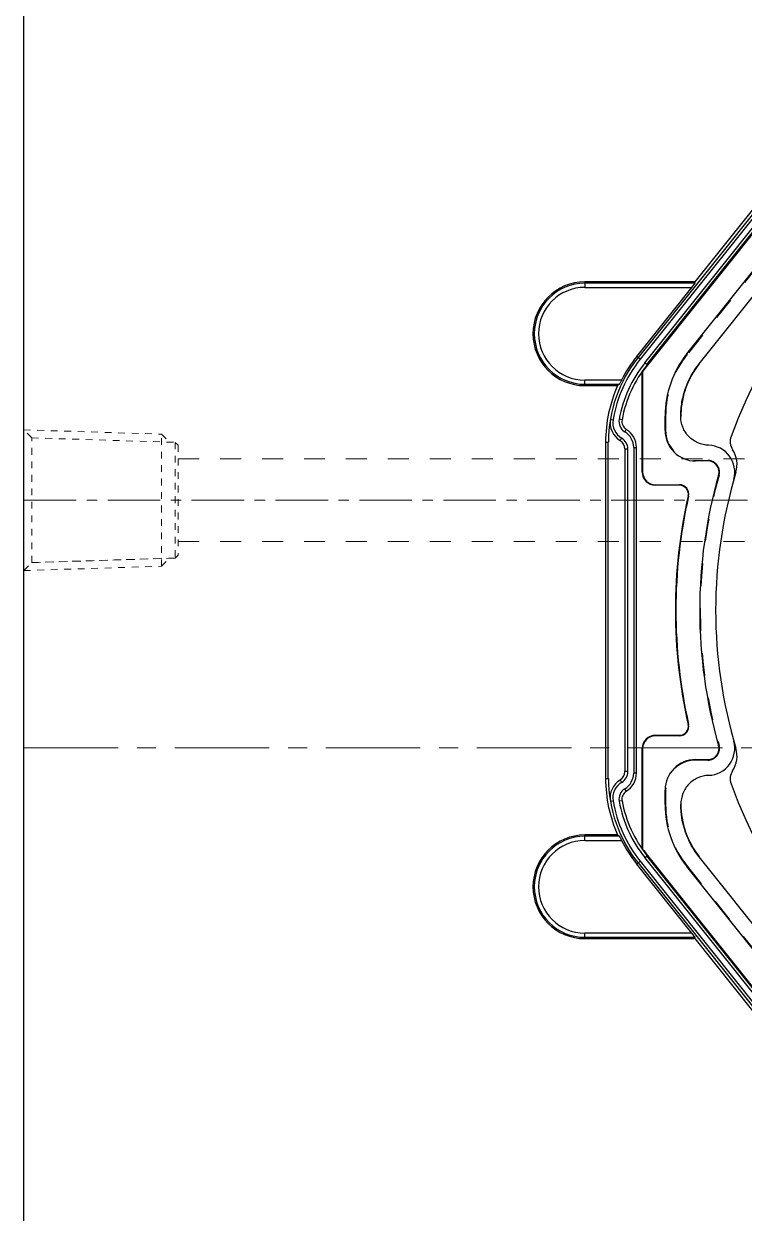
# Model space of a CAD drawing. Header units: millimetres. Extents: x -1495 to -116, y -3881 to 1305.
# Drawn here: x -735.7 to -683.4, y -1649.5 to -1563.1 of the extents above; entities that cross this region are included whole.
import ezdxf

# ---------------------------------------------------------------- set-up
doc = ezdxf.new("R2010")
doc.units = ezdxf.units.MM
doc.header["$LTSCALE"] = 16.335
doc.linetypes.add('CENTER', pattern=[0.6, 0.375, -0.075, 0.075, -0.075])
doc.linetypes.add('HIDDEN', pattern=[0.2, 0.1, -0.1])
doc.layers.get('0').update_dxf_attribs({"linetype": 'CONTINUOUS'})
doc.layers.add('center', color=1, linetype='CENTER', lineweight=9)
doc.layers.add('cool', color=153, linetype='HIDDEN', lineweight=9)
doc.layers.add('DEFAULT_2', color=8, linetype='HIDDEN')

# ---------------------------------------------------------------- blocks, each defined once
blk = doc.blocks.new('cool_jt_f11')
at = {"layer": 'cool', "ltscale": 0.3}
for p, q in [((0, 5.114), (0.581, 4.533)), ((0, 5.114), (10, 4.802)), ((0.581, 4.533), (0.581, -4.533)), ((11, 4.207), (0.581, 4.533)), ((0.581, 4.533), (11, 4.207)), ((10, 4.802), (10.581, 4.221)), ((10, 4.802), (10, -4.802)), ((11.207, 4), (11, 4.207)), ((11, -4.207), (11, 4.207)), ((11.207, -4), (11.207, 4)), ((0.581, -4.533), (11, -4.207)), ((10, -4.802), (10.581, -4.22)), ((11, -4.207), (11.207, -4)), ((0.581, -4.533), (0, -5.114)), ((0, -5.114), (10, -4.802))]:
    blk.add_line(p, q, dxfattribs=at)

msp = doc.modelspace()

# ---------------------------------------------------------------- linework, layer by layer
at = {"color": 7, "linetype": 'Continuous'}
for p, q in [((-735.744, -1684.694), (-735.744, -1546.694)), ((-676.288, -1568.723), (-691.127, -1587.325)), ((-676.131, -1568.849), (-690.97, -1587.45)), ((-690.637, -1587.716), (-675.798, -1569.115)), ((-676.449, -1568.595), (-687.004, -1581.825)), ((-690.48, -1587.841), (-675.641, -1569.24)), ((-675.602, -1569.271), (-690.441, -1587.872)), ((-687.581, -1587.061), (-674.25, -1570.35)), ((-686.687, -1587.774), (-673.356, -1571.063)), ((-694.989, -1581.825), (-694.989, -1582.224)), ((-687.004, -1581.825), (-694.989, -1581.825)), ((-686.982, -1581.922), (-694.989, -1581.922)), ((-686.982, -1581.922), (-687.004, -1581.825)), ((-694.989, -1582.224), (-687.214, -1582.224)), ((-691.223, -1587.248), (-687.214, -1582.224)), ((-690.97, -1587.45), (-691.223, -1587.248)), ((-687.553, -1587.083), (-687.581, -1587.061)), ((-690.441, -1587.872), (-690.637, -1587.716)), ((-686.682, -1587.778), (-686.687, -1587.774)), ((-694.989, -1589.363), (-694.989, -1588.964)), ((-692.324, -1588.964), (-694.989, -1588.964)), ((-690.825, -1595.644), (-690.825, -1588.329)), ((-690.825, -1588.329), (-690.79, -1588.34)), ((-690.79, -1588.34), (-690.79, -1595.644)), ((-694.989, -1589.266), (-692.477, -1589.266)), ((-694.989, -1589.363), (-692.607, -1589.363)), ((-689.16, -1592.629), (-689.16, -1591.574)), ((-689.16, -1591.574), (-689.125, -1591.574)), ((-688.01, -1591.65), (-688.017, -1591.65)), ((-693.152, -1591.806), (-692.938, -1591.843)), ((-692.301, -1591.847), (-692.499, -1591.811)), ((-692.427, -1593.37), (-692.316, -1593.183)), ((-691.978, -1592.534), (-692.089, -1592.718)), ((-689.125, -1592.629), (-689.16, -1592.629)), ((-684.366, -1593.073), (-684.373, -1593.07)), ((-693.482, -1593.463), (-693.482, -1617.924)), ((-693.482, -1593.463), (-693.293, -1593.463)), ((-693.293, -1617.924), (-693.293, -1593.463)), ((-692.087, -1593.966), (-692.087, -1617.422)), ((-692.07, -1593.966), (-691.869, -1593.966)), ((-691.869, -1617.422), (-691.869, -1593.966)), ((-691.442, -1593.863), (-691.442, -1617.525)), ((-691.442, -1593.863), (-691.241, -1593.863)), ((-691.241, -1617.525), (-691.241, -1593.863)), ((-685.998, -1593.696), (-685.997, -1593.689)), ((-684.254, -1594.016), (-684.26, -1594.02)), ((-686.949, -1594.84), (-686.949, -1594.805)), ((-686.048, -1594.84), (-686.949, -1594.84)), ((-686.048, -1594.805), (-686.048, -1594.84)), ((-690.79, -1595.644), (-690.825, -1595.644)), ((-685.275, -1595.864), (-685.241, -1595.874)), ((-684.018, -1595.665), (-684.011, -1595.667)), ((-689.864, -1596.605), (-689.864, -1596.57)), ((-689.864, -1596.57), (-688.117, -1596.57)), ((-688.117, -1596.605), (-689.864, -1596.605)), ((-688.117, -1596.57), (-688.117, -1596.605)), ((-684.175, -1596.176), (-684.169, -1596.178)), ((-687.487, -1597.394), (-687.453, -1597.402)), ((-687.487, -1613.993), (-687.453, -1613.986)), ((-689.864, -1614.817), (-689.864, -1614.782)), ((-689.864, -1614.782), (-688.117, -1614.782)), ((-688.117, -1614.817), (-689.864, -1614.817)), ((-688.117, -1614.782), (-688.117, -1614.817)), ((-690.825, -1623.059), (-690.825, -1615.744)), ((-690.825, -1615.744), (-690.79, -1615.744)), ((-690.79, -1615.744), (-690.79, -1623.048)), ((-685.241, -1615.514), (-685.275, -1615.524)), ((-684.169, -1615.21), (-684.175, -1615.212)), ((-684.011, -1615.721), (-684.018, -1615.723)), ((-686.949, -1616.583), (-686.949, -1616.548)), ((-686.949, -1616.548), (-686.048, -1616.548)), ((-686.048, -1616.548), (-686.048, -1616.583)), ((-691.869, -1617.422), (-692.07, -1617.422)), ((-691.241, -1617.525), (-691.442, -1617.525)), ((-684.26, -1617.368), (-684.254, -1617.371)), ((-693.482, -1617.924), (-693.293, -1617.924)), ((-692.427, -1618.017), (-692.316, -1618.205)), ((-685.997, -1617.699), (-685.998, -1617.692)), ((-684.373, -1618.318), (-684.366, -1618.315)), ((-691.986, -1618.842), (-692.089, -1618.67)), ((-689.16, -1619.814), (-689.16, -1618.759)), ((-689.16, -1618.759), (-689.125, -1618.759)), ((-693.152, -1619.581), (-692.938, -1619.545)), ((-692.301, -1619.54), (-692.499, -1619.576)), ((-689.125, -1619.814), (-689.16, -1619.814)), ((-688.01, -1619.814), (-688.017, -1619.814)), ((-694.989, -1622.424), (-694.989, -1622.025)), ((-692.607, -1622.025), (-694.989, -1622.025)), ((-692.477, -1622.122), (-694.989, -1622.122)), ((-694.989, -1622.424), (-692.324, -1622.424)), ((-690.825, -1623.059), (-690.79, -1623.048)), ((-690.637, -1623.672), (-690.441, -1623.516)), ((-675.641, -1642.148), (-690.48, -1623.547)), ((-690.441, -1623.516), (-675.602, -1642.117)), ((-673.356, -1640.325), (-686.688, -1623.613)), ((-686.687, -1623.614), (-686.682, -1623.609)), ((-691.223, -1624.139), (-690.97, -1623.938)), ((-687.214, -1629.164), (-691.223, -1624.139)), ((-691.127, -1624.063), (-676.288, -1642.664)), ((-690.97, -1623.938), (-676.131, -1642.539)), ((-675.798, -1642.273), (-690.637, -1623.672)), ((-687.581, -1624.327), (-687.553, -1624.305)), ((-674.25, -1641.038), (-687.581, -1624.327)), ((-694.989, -1629.563), (-694.989, -1629.164)), ((-687.214, -1629.164), (-694.989, -1629.164)), ((-694.989, -1629.466), (-686.982, -1629.466)), ((-694.989, -1629.563), (-687.004, -1629.563)), ((-687.004, -1629.563), (-686.982, -1629.466)), ((-687.004, -1629.563), (-676.449, -1642.793))]:
    msp.add_line(p, q, dxfattribs=at)
for centre, radius, start, end in [((-649.764, -1605.694), 36.832, 90, 159.9604), ((-694.989, -1585.594), 3.769, 90, 270), ((-694.989, -1585.594), 3.672, 90, 270), ((-694.989, -1585.594), 3.37, 90, 270), ((-683.432, -1593.463), 9.844, 141.41979, 180), ((-683.432, -1593.463), 9.966, 141.41979, 153.16265), ((-681.924, -1591.574), 7.236, 141.41979, 180), ((-683.432, -1593.463), 9.643, 141.41979, 170.3261), ((-683.432, -1593.463), 9.217, 141.41979, 169.67401), ((-683.432, -1593.463), 9.002, 141.41979, 169.67401), ((-683.432, -1593.463), 8.966, 141.41979, 145.15145), ((-683.432, -1593.463), 10.05, 155.91803, 180), ((-691.655, -1592.062), 1.502, 170.3261, 239.45645), ((-691.655, -1592.062), 1.302, 170.3261, 239.45645), ((-691.638, -1591.968), 0.875, 169.67401, 238.95915), ((-691.638, -1591.968), 0.66, 169.67401, 238.95915), ((-692.778, -1593.966), 0.692, 0, 59.45645), ((-692.778, -1593.966), 0.909, 0, 59.45645), ((-692.778, -1593.863), 1.336, 0, 58.95915), ((-692.778, -1593.863), 1.537, 0, 58.95915), ((-686.949, -1592.629), 2.211, 180, 270), ((-683.376, -1593.434), 1.054, 159.9604, 213.55196), ((-686.048, -1595.643), 1.947, 344.09704, 88.52389), ((-685.889, -1595.1), 1.954, 343.21427, 33.55196), ((-686.048, -1595.644), 0.804, 344.12364, 90), ((-689.864, -1595.644), 0.962, 180, 270), ((-689.864, -1595.644), 0.926, 180, 270), ((-650.769, -1605.694), 35.879, 164.09865, 195.9008), ((-650.769, -1605.694), 34.721, 163.21427, 196.78573), ((-688.117, -1597.252), 0.682, 347.26322, 90), ((-688.117, -1597.252), 0.646, 347.26322, 90), ((-650.769, -1605.694), 37.644, 167.26322, 192.73678), ((-650.769, -1605.694), 37.609, 167.26322, 192.73678), ((-688.117, -1614.136), 0.682, 270, 12.73678), ((-688.117, -1614.136), 0.646, 270, 12.73678), ((-689.864, -1615.744), 0.962, 90, 180), ((-689.864, -1615.744), 0.926, 90, 180), ((-686.048, -1615.744), 0.804, 270.01843, 15.9008), ((-686.048, -1615.745), 1.947, 271.47611, 15.90296), ((-685.889, -1616.288), 1.954, 326.44804, 16.78573), ((-686.949, -1618.759), 2.211, 90, 180), ((-692.778, -1617.422), 0.692, 300.54355, 360), ((-692.778, -1617.422), 0.909, 300.54355, 360), ((-692.778, -1617.525), 1.336, 301.04085, 0), ((-692.778, -1617.525), 1.537, 301.04085, 360), ((-683.376, -1617.954), 1.054, 146.44804, 200.0396), ((-683.432, -1617.924), 10.05, 180, 204.08197), ((-683.432, -1617.924), 9.844, 180, 218.58021), ((-691.655, -1619.326), 1.502, 120.54355, 189.6739), ((-691.655, -1619.326), 1.302, 120.54355, 189.6739), ((-649.764, -1605.694), 36.832, 200.0396, 270), ((-691.638, -1619.42), 0.875, 121.04085, 190.32599), ((-691.638, -1619.42), 0.66, 121.04085, 190.32599), ((-683.432, -1617.924), 9.643, 189.6739, 218.58021), ((-683.432, -1617.924), 9.217, 190.32599, 218.58021), ((-683.432, -1617.924), 9.002, 190.32599, 218.58021), ((-681.924, -1619.814), 7.236, 180, 218.58021), ((-694.989, -1625.794), 3.769, 90, 270), ((-694.989, -1625.794), 3.672, 90, 270), ((-694.989, -1625.794), 3.37, 90, 270), ((-683.432, -1617.924), 9.966, 206.83735, 218.58021), ((-683.432, -1617.924), 8.966, 214.84855, 218.58021)]:
    msp.add_arc(centre, radius, start, end, dxfattribs=at)
for centre, major_axis, ratio, start_param, end_param in [((-687.222, -1582.224), (0.241, 0.301), 0.016372, -1.557731, -0.013114), ((-683.432, -1623.076), (0, 37.018), 0.600088, 0.419393, 0.425788), ((-683.432, -1588.312), (0, 37.018), 0.600088, -3.567381, -3.560985), ((-687.222, -1629.164), (-0.241, 0.301), 0.016372, -3.128478, -1.583862)]:
    msp.add_ellipse(centre, major_axis=major_axis, ratio=ratio, start_param=start_param, end_param=end_param, dxfattribs=at)
for points, knots in [([(-688.02, -1591.6), (-688.025, -1591.257), (-687.964, -1590.567), (-687.622, -1589.234), (-687.114, -1588.309), (-686.687, -1587.774)], [0, 0, 0, 0, 0.250368, 0.501007, 1, 1, 1, 1]), ([(-686.682, -1587.779), (-687.109, -1588.314), (-687.616, -1589.238), (-687.957, -1590.569), (-688.017, -1591.257), (-688.013, -1591.601)], [0, 0, 0, 0, 0.498995, 0.749631, 1, 1, 1, 1]), ([(-692.324, -1588.964), (-692.343, -1589), (-692.377, -1589.068), (-692.421, -1589.161), (-692.458, -1589.221), (-692.469, -1589.259), (-692.477, -1589.266)], [0, 0, 0, 0, 0.35883, 0.676614, 0.906037, 1, 1, 1, 1]), ([(-685.998, -1593.696), (-686.265, -1593.689), (-686.802, -1593.57), (-687.475, -1593.099), (-687.922, -1592.408), (-688.017, -1591.867), (-688.02, -1591.6)], [0, 0, 0, 0, 0.249989, 0.49994, 0.749925, 1, 1, 1, 1]), ([(-685.997, -1617.699), (-686.264, -1617.705), (-686.799, -1617.825), (-687.471, -1618.294), (-687.91, -1618.983), (-688.02, -1619.521), (-688.013, -1619.788)], [0, 0, 0, 0, 0.250017, 0.499988, 0.749851, 1, 1, 1, 1]), ([(-686.688, -1623.613), (-687.115, -1623.078), (-687.792, -1621.852), (-688.02, -1620.472), (-688.02, -1619.787)], [0, 0, 0, 0, 0.499962, 1, 1, 1, 1]), ([(-688.013, -1619.788), (-688.013, -1620.472), (-687.785, -1621.851), (-687.108, -1623.075), (-686.682, -1623.609)], [0, 0, 0, 0, 0.50004, 1, 1, 1, 1]), ([(-692.477, -1622.122), (-692.469, -1622.129), (-692.458, -1622.166), (-692.421, -1622.227), (-692.377, -1622.32), (-692.343, -1622.388), (-692.324, -1622.424)], [0, 0, 0, 0, 0.09399, 0.323403, 0.641158, 1, 1, 1, 1])]:
    msp.add_open_spline(points, degree=3, knots=knots, dxfattribs=at)
at = {"layer": 'center', "color": 1, "linetype": 'CENTER', "ltscale": 1.119559}
msp.add_line((-735.744, -1615.694), (-555.744, -1615.694), dxfattribs=at)
at = {"layer": 'cool', "ltscale": 0.932966}
for p, q in [((-724.534, -1594.694), (-566.954, -1594.694)), ((-724.534, -1600.694), (-566.954, -1600.694))]:
    msp.add_line(p, q, dxfattribs=at)
at = {"layer": 'cool', "color": 1, "linetype": 'CENTER', "ltscale": 0.621977}
msp.add_line((-735.744, -1597.694), (-555.744, -1597.694), dxfattribs=at)
at = {"layer": 'DEFAULT_2', "color": 8, "linetype": 'HIDDEN'}
for p, q in [((-674.222, -1570.372), (-687.553, -1587.083)), ((-689.125, -1591.574), (-689.125, -1592.629)), ((-686.949, -1594.805), (-686.048, -1594.805)), ((-686.048, -1616.583), (-686.949, -1616.583)), ((-689.125, -1618.759), (-689.125, -1619.814)), ((-687.553, -1624.305), (-674.222, -1641.016))]:
    msp.add_line(p, q, dxfattribs=at)
for centre, radius, start, end in [((-681.924, -1591.574), 7.201, 141.41979, 180), ((-686.949, -1592.629), 2.176, 180, 270), ((-686.048, -1595.644), 0.839, 344.0992, 89.98157), ((-650.769, -1605.694), 35.843, 164.0992, 195.90137), ((-686.048, -1615.744), 0.839, 270, 15.87636), ((-686.949, -1618.759), 2.176, 90, 180), ((-681.924, -1619.814), 7.201, 180, 218.58021)]:
    msp.add_arc(centre, radius, start, end, dxfattribs=at)

# ---------------------------------------------------------------- block references
at = {"layer": 'cool', "ltscale": 0.932966, "xscale": -1, "rotation": 180}
msp.add_blockref('cool_jt_f11', (-735.744, -1597.694), dxfattribs=at)

doc.saveas('drawing.dxf')
